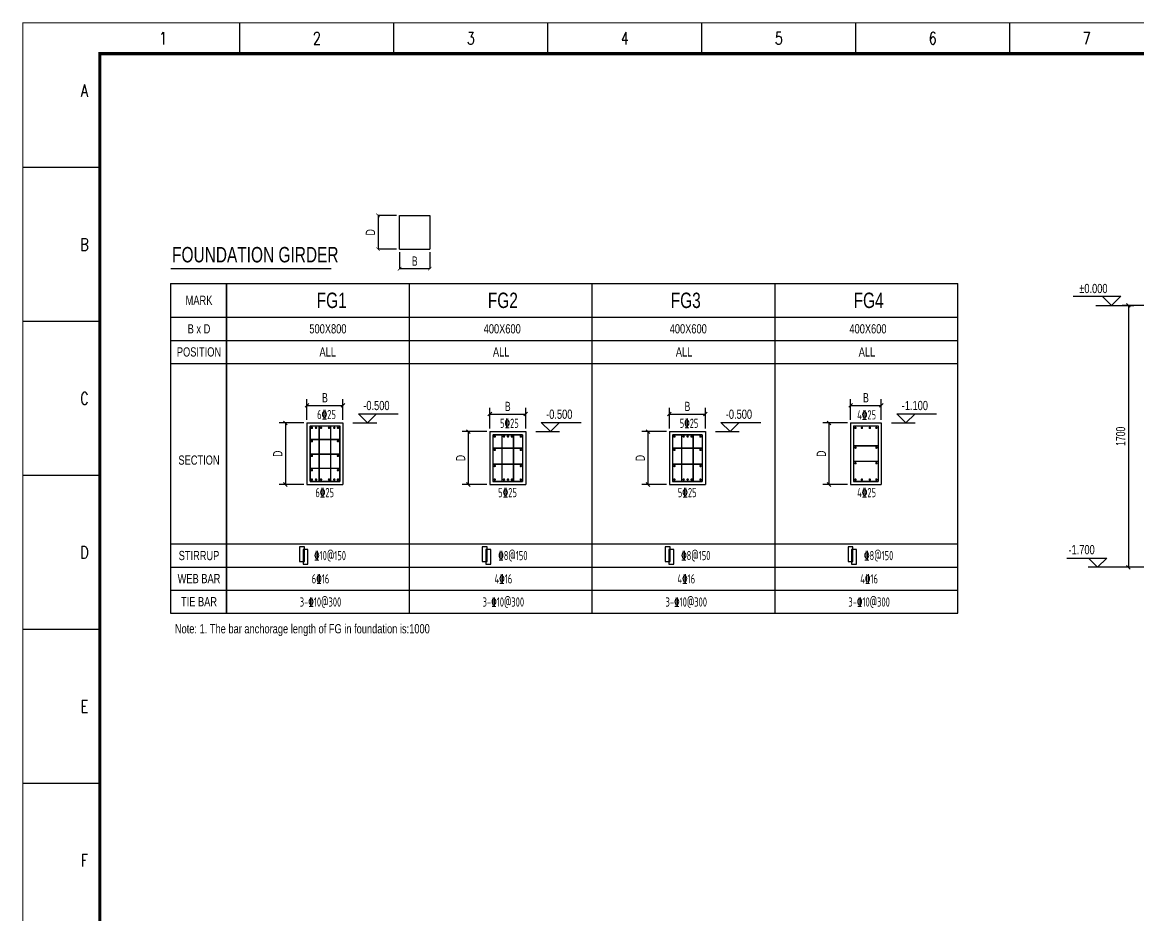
# Model space of a CAD drawing. Header units: millimetres. Extents: x -15901 to 146244, y -607033 to -56344.
# Drawn here: x -12722 to 23535, y -238464 to -209448 of the extents above; entities that cross this region are included whole.
import ezdxf
from ezdxf.enums import TextEntityAlignment as Align

# ---------------------------------------------------------------- set-up
doc = ezdxf.new("R2010")
doc.units = ezdxf.units.MM
doc.header["$LTSCALE"] = 2000
for name, color, linetype in [('1', 3, 'Continuous'), ('4', 2, 'Continuous'), ('5', 7, 'Continuous'), ('6', 1, 'Continuous'), ('DIM', 2, 'Continuous'), ('S_01_OUTL', 3, 'Continuous'), ('S_04', 2, 'Continuous'), ('S_04_TEXT', 2, 'Continuous'), ('S_05_DIMS', 7, 'Continuous'), ('S_06_RBAR', 1, 'Continuous'), ('TEXT', 3, 'Continuous'), ('TK', 1, 'Continuous')]:
    doc.layers.add(name, color=color, linetype=linetype)
doc.styles.add('FS', font='kstxt.shx', dxfattribs={"width": 0.8, "height": 250, "bigfont": 'kshz.shx'})
doc.styles.add('KS', font='kstxt.shx', dxfattribs={"width": 0.7, "height": 300, "bigfont": 'kshz.shx'})
doc.styles.add('TK-HZ', font='txt.shx', dxfattribs={"width": 0.8, "bigfont": 'hztxt.shx'})
doc.styles.add('样3', font='tssdeng.shx', dxfattribs={"width": 0.7, "height": 300, "bigfont": 'tssdchn.shx'})
doc.dimstyles.new('DIM1', dxfattribs={"dimtxt": 300, "dimasz": 120, "dimexe": 200, "dimexo": 100, "dimgap": 100, "dimtad": 1, "dimdec": 0, "dimzin": 14, "dimdsep": 46, "dimtxsty": 'KS', "dimblk": 'ARCHTICK', "dimcen": -900, "dimclrd": 7, "dimclre": 7, "dimclrt": 2, "dimadec": 0, "dimazin": 0, "dimtfac": 1, "dimtdec": 0, "dimtix": 1, "dimtmove": 2, "dimatfit": 2, "dimfxl": 1, "dimtolj": 1, "dimtzin": 14, "dimarcsym": 0})
doc.dimstyles.new('KSDIM0.2', dxfattribs={"dimtxt": 300, "dimasz": 120, "dimexe": 200, "dimexo": 100, "dimgap": 100, "dimtad": 1, "dimdec": 0, "dimlfac": 0.2, "dimzin": 14, "dimdsep": 46, "dimtxsty": 'KS', "dimblk1": 'OBLIQUE', "dimblk2": 'OBLIQUE', "dimsah": 1, "dimcen": -900, "dimclrd": 7, "dimclre": 7, "dimclrt": 2, "dimadec": 0, "dimazin": 0, "dimtfac": 1, "dimtdec": 0, "dimtix": 1, "dimtmove": 2, "dimatfit": 2, "dimfxl": 1, "dimtolj": 1, "dimtzin": 14, "dimlwd": -3, "dimarcsym": 2})
doc.dimstyles.new('KSDIM0.3', dxfattribs={"dimtxt": 300, "dimasz": 120, "dimexe": 200, "dimexo": 100, "dimgap": 100, "dimtad": 1, "dimdec": 0, "dimlfac": 0.3, "dimzin": 14, "dimdsep": 46, "dimtxsty": 'KS', "dimblk1": 'OBLIQUE', "dimblk2": 'OBLIQUE', "dimsah": 1, "dimcen": -900, "dimclrd": 7, "dimclre": 7, "dimclrt": 2, "dimazin": 3, "dimtfac": 1, "dimtdec": 0, "dimtix": 1, "dimtmove": 2, "dimatfit": 2, "dimfxl": 1, "dimtolj": 1, "dimtzin": 14, "dimlwd": -3, "dimarcsym": 1})

# ---------------------------------------------------------------- blocks, each defined once
blk = doc.blocks.new('_OBLIQUE')
at = {"color": 1}
blk.add_line((-0.5, -0.5), (0.5, 0.5), dxfattribs=at)
blk = doc.blocks.new('*D421')
at = {"layer": '1', "color": 7, "lineweight": -2}
for p, q in [((24798, -218645), (23000, -218645)), ((26486, -227145), (23000, -227145))]:
    blk.add_line(p, q, dxfattribs=at)
at = {"layer": '1', "color": 7, "lineweight": -3}
blk.add_line((23200, -218645), (23200, -227145), dxfattribs=at)
at = {"layer": 'Defpoints', "color": 0}
for p in [(24898, -218645), (23200, -227145), (26586, -227145)]:
    blk.add_point(p, dxfattribs=at)
at = {"layer": '1', "color": 7, "linetype": 'ByBlock', "lineweight": -3, "xscale": 120, "yscale": 120, "zscale": 120}
for p, rotation in [((23200, -218645), 90), ((23200, -227145), 270)]:
    blk.add_blockref('_OBLIQUE', p, dxfattribs=dict(at, rotation=rotation))
at = {"layer": '1', "color": 2, "insert": (22950, -222895), "char_height": 300, "attachment_point": 5, "rotation": 90, "style": 'KS'}
blk.add_mtext('\\A1;1700', dxfattribs=at)
blk = doc.blocks.new('*D434')
at = {"layer": 'Defpoints', "color": 0}
for p in [(-2312, -221891), (-3479, -222459), (-2312, -222459)]:
    blk.add_point(p, dxfattribs=at)
at = {"layer": 'S_05_DIMS', "color": 7, "lineweight": -2}
for p, q in [((-3479, -222359), (-3479, -221691)), ((-2312, -222359), (-2312, -221691))]:
    blk.add_line(p, q, dxfattribs=at)
at = {"layer": 'S_05_DIMS', "color": 7, "lineweight": -3}
blk.add_line((-3479, -221891), (-2312, -221891), dxfattribs=at)
at = {"layer": 'S_05_DIMS', "color": 7, "linetype": 'ByBlock', "lineweight": -3, "xscale": 120, "yscale": 120, "zscale": 120, "rotation": 180}
blk.add_blockref('_OBLIQUE', (-3479, -221891), dxfattribs=at)
at = {"layer": 'S_05_DIMS', "color": 7, "linetype": 'ByBlock', "lineweight": -3, "xscale": 120, "yscale": 120, "zscale": 120}
blk.add_blockref('_OBLIQUE', (-2312, -221891), dxfattribs=at)
at = {"layer": 'S_05_DIMS', "color": 2, "insert": (-2895, -221641), "char_height": 300, "attachment_point": 5, "style": 'KS'}
blk.add_mtext('\\A1;B', dxfattribs=at)
blk = doc.blocks.new('*D435')
at = {"layer": 'Defpoints', "color": 0}
for p in [(-3479, -222459), (-4178, -224459), (-3479, -224459)]:
    blk.add_point(p, dxfattribs=at)
at = {"layer": 'S_05_DIMS', "color": 7, "lineweight": -2}
for p, q in [((-3579, -222459), (-4378, -222459)), ((-3579, -224459), (-4378, -224459))]:
    blk.add_line(p, q, dxfattribs=at)
at = {"layer": 'S_05_DIMS', "color": 7, "lineweight": -3}
blk.add_line((-4178, -222459), (-4178, -224459), dxfattribs=at)
at = {"layer": 'S_05_DIMS', "color": 7, "linetype": 'ByBlock', "lineweight": -3, "xscale": 120, "yscale": 120, "zscale": 120}
for p, rotation in [((-4178, -222459), 90), ((-4178, -224459), 270)]:
    blk.add_blockref('_OBLIQUE', p, dxfattribs=dict(at, rotation=rotation))
at = {"layer": 'S_05_DIMS', "color": 2, "insert": (-4428, -223459), "char_height": 300, "attachment_point": 5, "rotation": 90, "style": 'KS'}
blk.add_mtext('\\A1;D', dxfattribs=at)
blk = doc.blocks.new('Dot')
at = {"layer": '6', "const_width": 0.4}
blk.add_lwpolyline([(-0.2, 0, 1), (0.2, 0, 1)], format="xyb", close=True, dxfattribs=at)
blk = doc.blocks.new('*D436')
at = {"layer": 'Defpoints', "color": 0}
for p in [(3627, -222174), (2461, -222742), (3627, -222742)]:
    blk.add_point(p, dxfattribs=at)
at = {"layer": 'S_05_DIMS', "color": 7, "lineweight": -2}
for p, q in [((2461, -222642), (2461, -221974)), ((3627, -222642), (3627, -221974))]:
    blk.add_line(p, q, dxfattribs=at)
at = {"layer": 'S_05_DIMS', "color": 7, "lineweight": -3}
blk.add_line((2461, -222174), (3627, -222174), dxfattribs=at)
at = {"layer": 'S_05_DIMS', "color": 7, "linetype": 'ByBlock', "lineweight": -3, "xscale": 120, "yscale": 120, "zscale": 120, "rotation": 180}
blk.add_blockref('_OBLIQUE', (2461, -222174), dxfattribs=at)
at = {"layer": 'S_05_DIMS', "color": 7, "linetype": 'ByBlock', "lineweight": -3, "xscale": 120, "yscale": 120, "zscale": 120}
blk.add_blockref('_OBLIQUE', (3627, -222174), dxfattribs=at)
at = {"layer": 'S_05_DIMS', "color": 2, "insert": (3044, -221924), "char_height": 300, "attachment_point": 5, "style": 'KS'}
blk.add_mtext('\\A1;B', dxfattribs=at)
blk = doc.blocks.new('*D437')
at = {"layer": 'Defpoints', "color": 0}
for p in [(2461, -222742), (1761, -224459), (2461, -224459)]:
    blk.add_point(p, dxfattribs=at)
at = {"layer": 'S_05_DIMS', "color": 7, "lineweight": -2}
for p, q in [((2361, -222742), (1561, -222742)), ((2361, -224459), (1561, -224459))]:
    blk.add_line(p, q, dxfattribs=at)
at = {"layer": 'S_05_DIMS', "color": 7, "lineweight": -3}
blk.add_line((1761, -222742), (1761, -224459), dxfattribs=at)
at = {"layer": 'S_05_DIMS', "color": 7, "linetype": 'ByBlock', "lineweight": -3, "xscale": 120, "yscale": 120, "zscale": 120}
for p, rotation in [((1761, -222742), 90), ((1761, -224459), 270)]:
    blk.add_blockref('_OBLIQUE', p, dxfattribs=dict(at, rotation=rotation))
at = {"layer": 'S_05_DIMS', "color": 2, "insert": (1511, -223601), "char_height": 300, "attachment_point": 5, "rotation": 90, "style": 'KS'}
blk.add_mtext('\\A1;D', dxfattribs=at)
blk = doc.blocks.new('_ArchTick')
at = {"color": 0, "linetype": 'ByBlock', "const_width": 0.15}
blk.add_lwpolyline([(-0.5, -0.5), (0.5, 0.5)], dxfattribs=at)
blk = doc.blocks.new('*D438')
at = {"color": 7, "lineweight": -2}
for p, q in [((-570, -215720), (-1169, -215720)), ((-1168, -215720), (-1168, -216817)), ((-570, -216817), (-1169, -216817))]:
    blk.add_line(p, q, dxfattribs=at)
at = {"layer": 'Defpoints', "color": 0}
for p in [(-470, -215720), (-1168, -216817), (-470, -216817)]:
    blk.add_point(p, dxfattribs=at)
at = {"color": 7, "linetype": 'ByBlock', "lineweight": -2, "xscale": 120, "yscale": 120, "zscale": 120}
for p, rotation in [((-1168, -215720), 90), ((-1168, -216817), 270)]:
    blk.add_blockref('_ArchTick', p, dxfattribs=dict(at, rotation=rotation))
at = {"color": 2, "insert": (-1418, -216269), "char_height": 300, "attachment_point": 5, "rotation": 90, "style": 'KS'}
blk.add_mtext('\\A1;D', dxfattribs=at)
blk = doc.blocks.new('*D439')
at = {"color": 7, "lineweight": -2}
for p, q in [((-470, -216917), (-470, -217454)), ((513, -216917), (513, -217454)), ((513, -217452), (-470, -217452))]:
    blk.add_line(p, q, dxfattribs=at)
at = {"layer": 'Defpoints', "color": 0}
for p in [(-470, -216817), (513, -216817), (-470, -217452)]:
    blk.add_point(p, dxfattribs=at)
at = {"color": 7, "linetype": 'ByBlock', "lineweight": -2, "xscale": 120, "yscale": 120, "zscale": 120, "rotation": 180}
blk.add_blockref('_ArchTick', (-470, -217452), dxfattribs=at)
at = {"color": 7, "linetype": 'ByBlock', "lineweight": -2, "xscale": 120, "yscale": 120, "zscale": 120}
blk.add_blockref('_ArchTick', (513, -217452), dxfattribs=at)
at = {"color": 2, "insert": (22, -217202), "char_height": 300, "attachment_point": 5, "style": 'KS'}
blk.add_mtext('\\A1;B', dxfattribs=at)
blk = doc.blocks.new('*D575')
at = {"layer": 'Defpoints', "color": 0}
for p in [(9463, -222174), (8296, -222742), (9463, -222742)]:
    blk.add_point(p, dxfattribs=at)
at = {"layer": 'S_05_DIMS', "color": 7, "lineweight": -2}
for p, q in [((8296, -222642), (8296, -221974)), ((9463, -222642), (9463, -221974))]:
    blk.add_line(p, q, dxfattribs=at)
at = {"layer": 'S_05_DIMS', "color": 7, "lineweight": -3}
blk.add_line((8296, -222174), (9463, -222174), dxfattribs=at)
at = {"layer": 'S_05_DIMS', "color": 7, "linetype": 'ByBlock', "lineweight": -3, "xscale": 120, "yscale": 120, "zscale": 120, "rotation": 180}
blk.add_blockref('_OBLIQUE', (8296, -222174), dxfattribs=at)
at = {"layer": 'S_05_DIMS', "color": 7, "linetype": 'ByBlock', "lineweight": -3, "xscale": 120, "yscale": 120, "zscale": 120}
blk.add_blockref('_OBLIQUE', (9463, -222174), dxfattribs=at)
at = {"layer": 'S_05_DIMS', "color": 2, "insert": (8879, -221924), "char_height": 300, "attachment_point": 5, "style": 'KS'}
blk.add_mtext('\\A1;B', dxfattribs=at)
blk = doc.blocks.new('*D576')
at = {"layer": 'Defpoints', "color": 0}
for p in [(8296, -222742), (7596, -224459), (8296, -224459)]:
    blk.add_point(p, dxfattribs=at)
at = {"layer": 'S_05_DIMS', "color": 7, "lineweight": -2}
for p, q in [((8196, -222742), (7396, -222742)), ((8196, -224459), (7396, -224459))]:
    blk.add_line(p, q, dxfattribs=at)
at = {"layer": 'S_05_DIMS', "color": 7, "lineweight": -3}
blk.add_line((7596, -222742), (7596, -224459), dxfattribs=at)
at = {"layer": 'S_05_DIMS', "color": 7, "linetype": 'ByBlock', "lineweight": -3, "xscale": 120, "yscale": 120, "zscale": 120}
for p, rotation in [((7596, -222742), 90), ((7596, -224459), 270)]:
    blk.add_blockref('_OBLIQUE', p, dxfattribs=dict(at, rotation=rotation))
at = {"layer": 'S_05_DIMS', "color": 2, "insert": (7346, -223601), "char_height": 300, "attachment_point": 5, "rotation": 90, "style": 'KS'}
blk.add_mtext('\\A1;D', dxfattribs=at)
blk = doc.blocks.new('*D577')
at = {"layer": 'Defpoints', "color": 0}
for p in [(15176, -221891), (14176, -222459), (15176, -222459)]:
    blk.add_point(p, dxfattribs=at)
at = {"layer": 'S_05_DIMS', "color": 7, "lineweight": -2}
for p, q in [((14176, -222359), (14176, -221691)), ((15176, -222359), (15176, -221691))]:
    blk.add_line(p, q, dxfattribs=at)
at = {"layer": 'S_05_DIMS', "color": 7, "lineweight": -3}
blk.add_line((14176, -221891), (15176, -221891), dxfattribs=at)
at = {"layer": 'S_05_DIMS', "color": 7, "linetype": 'ByBlock', "lineweight": -3, "xscale": 120, "yscale": 120, "zscale": 120, "rotation": 180}
blk.add_blockref('_OBLIQUE', (14176, -221891), dxfattribs=at)
at = {"layer": 'S_05_DIMS', "color": 7, "linetype": 'ByBlock', "lineweight": -3, "xscale": 120, "yscale": 120, "zscale": 120}
blk.add_blockref('_OBLIQUE', (15176, -221891), dxfattribs=at)
at = {"layer": 'S_05_DIMS', "color": 2, "insert": (14676, -221641), "char_height": 300, "attachment_point": 5, "style": 'KS'}
blk.add_mtext('\\A1;B', dxfattribs=at)
blk = doc.blocks.new('*D578')
at = {"layer": 'Defpoints', "color": 0}
for p in [(14176, -222459), (13477, -224459), (14176, -224459)]:
    blk.add_point(p, dxfattribs=at)
at = {"layer": 'S_05_DIMS', "color": 7, "lineweight": -2}
for p, q in [((14076, -222459), (13277, -222459)), ((14076, -224459), (13277, -224459))]:
    blk.add_line(p, q, dxfattribs=at)
at = {"layer": 'S_05_DIMS', "color": 7, "lineweight": -3}
blk.add_line((13477, -222459), (13477, -224459), dxfattribs=at)
at = {"layer": 'S_05_DIMS', "color": 7, "linetype": 'ByBlock', "lineweight": -3, "xscale": 120, "yscale": 120, "zscale": 120}
for p, rotation in [((13477, -222459), 90), ((13477, -224459), 270)]:
    blk.add_blockref('_OBLIQUE', p, dxfattribs=dict(at, rotation=rotation))
at = {"layer": 'S_05_DIMS', "color": 2, "insert": (13227, -223459), "char_height": 300, "attachment_point": 5, "rotation": 90, "style": 'KS'}
blk.add_mtext('\\A1;D', dxfattribs=at)
blk = doc.blocks.new('A1-1')
at = {"layer": 'TK', "color": 7}
for p, q in [((7050, 58400), (7050, 59400)), ((12050, 58400), (12050, 59400)), ((17050, 58400), (17050, 59400)), ((22050, 58400), (22050, 59400)), ((27050, 58400), (27050, 59400)), ((32050, 58400), (32050, 59400)), ((2500, 54700), (0, 54700)), ((2500, 49700), (0, 49700)), ((2500, 44700), (0, 44700)), ((2500, 39700), (0, 39700)), ((2500, 34700), (0, 34700))]:
    blk.add_line(p, q, dxfattribs=at)
for points, const_width in [([(0, 0), (84100, 0), (84100, 59400), (0, 59400)], 35), ([(2500, 1000), (83100, 1000), (83100, 58400), (2500, 58400)], 100)]:
    blk.add_lwpolyline(points, close=True, dxfattribs=dict(at, const_width=const_width))
at = {"layer": 'TK', "color": 7, "style": 'TK-HZ', "width": 0.75}
for s, p in [('1', (4550, 58900)), ('2', (9550, 58900)), ('3', (14550, 58900)), ('4', (19550, 58900)), ('5', (24550, 58900)), ('6', (29550, 58900)), ('7', (34550, 58900)), ('A', (2000, 57200)), ('B', (2000, 52200)), ('C', (2000, 47200)), ('D', (2000, 42200)), ('E', (2000, 37200)), ('F', (2000, 32200))]:
    blk.add_text(s, height=400, dxfattribs=at).set_placement(p, align=Align.MIDDLE_CENTER)

msp = doc.modelspace()

# ---------------------------------------------------------------- linework, layer by layer
for p, q in [((-470.005, -216817.157, 0), (-470.005, -215720.206)), ((-470.005, -215720.206), (513.007, -215720.206)), ((513.007, -215720.206), (513.007, -216817.157, 0)), ((-470.005, -216817.157, 0), (513.007, -216817.157, 0)), ((-7914.821, -217927.621), (-7914.821, -228641.145)), ((-7914.821, -217927.621), (-6092.574, -217927.621)), ((-6092.574, -217927.621), (-6092.574, -228641.145)), ((-6092.574, -217927.621), (17665.395, -217927.621)), ((-6092.574, -228641.145), (-6092.574, -217927.621)), ((-153.082, -228641.145), (-153.082, -217927.621)), ((5786.411, -228641.145), (5786.411, -217927.621)), ((11725.903, -228641.145), (11725.903, -217927.621)), ((17665.395, -228641.145), (17665.395, -217927.621)), ((-7914.821, -219027.621), (-6092.574, -219027.621)), ((-6092.574, -219027.621), (17665.395, -219027.621)), ((-7914.821, -219777.621), (-6092.574, -219777.621)), ((-6092.574, -219777.621), (17665.395, -219777.621)), ((-7914.821, -220527.621), (-6092.574, -220527.621)), ((-6092.574, -220527.621), (17665.395, -220527.621)), ((-7914.821, -226391.145), (-6092.574, -226391.145)), ((-6092.574, -226391.145), (17665.395, -226391.145)), ((-7914.821, -227141.145), (-6092.574, -227141.145)), ((-6092.574, -227141.145), (17665.395, -227141.145)), ((-7914.821, -227891.145), (-6092.574, -227891.145)), ((-6092.574, -227891.145), (17665.395, -227891.145)), ((-7914.821, -228641.145), (17665.395, -228641.145))]:
    msp.add_line(p, q)
at = {"layer": '4', "const_width": 45}
msp.add_lwpolyline([(-7903.199, -217448.601), (-2690.174, -217448.601)], dxfattribs=at)
at = {"layer": '4', "elevation": -20.286}
for points in [[(21202.708, -226848.239), (22496.678, -226848.239), (22199.693, -227145.224), (21902.708, -226848.239)], [(22999.693, -227145.224), (21899.693, -227145.224)]]:
    msp.add_lwpolyline(points, dxfattribs=at)
at = {"layer": '5'}
for points in [[(-3562.215, -226482.352), (-3723.627, -226482.352), (-3723.627, -226964.651), (-3562.215, -226964.651)], [(-3444.452, -226568.149), (-3605.864, -226568.149), (-3605.864, -227050.448), (-3444.452, -227050.448)], [(2377.278, -226482.352), (2215.865, -226482.352), (2215.865, -226964.651), (2377.278, -226964.651)], [(2495.041, -226568.149), (2333.628, -226568.149), (2333.628, -227050.448), (2495.041, -227050.448)], [(8316.77, -226482.352), (8155.358, -226482.352), (8155.358, -226964.651), (8316.77, -226964.651)], [(8434.533, -226568.149), (8273.121, -226568.149), (8273.121, -227050.448), (8434.533, -227050.448)], [(14256.262, -226482.352), (14094.85, -226482.352), (14094.85, -226964.651), (14256.262, -226964.651)], [(14374.025, -226568.149), (14212.613, -226568.149), (14212.613, -227050.448), (14374.025, -227050.448)]]:
    msp.add_lwpolyline(points, close=True, dxfattribs=at)
at = {"layer": '6', "ltscale": 20, "const_width": 45}
for points in [[(-2412.018, -222559.128), (-3378.684, -222559.128)], [(15076.353, -222559.128), (14276.353, -222559.128)], [(-2412.018, -222992.528), (-3378.684, -222992.528)], [(3527.475, -222842.023), (2560.808, -222842.023)], [(9362.547, -222842.023), (8395.88, -222842.023)], [(3527.475, -223275.423), (2560.808, -223275.423)], [(9362.547, -223275.423), (8395.88, -223275.423)], [(15076.353, -223202.793), (14276.353, -223202.793)], [(-2412.018, -223470.761), (-3378.684, -223470.761)], [(15076.353, -223709.307), (14276.353, -223709.307)], [(-2412.018, -223935.228), (-3378.684, -223935.228)], [(3527.475, -223798.833), (2560.808, -223798.833)], [(9362.547, -223798.833), (8395.88, -223798.833)], [(-2412.018, -224359.128), (-3378.684, -224359.128)], [(3527.475, -224359.128), (2560.808, -224359.128)], [(9362.547, -224359.128), (8395.88, -224359.128)], [(15076.353, -224359.128), (14276.353, -224359.128)]]:
    msp.add_lwpolyline(points, dxfattribs=at)
at = {"layer": 'DIM', "ltscale": 0.005}
for p, q in [((21412.445, -218345.224, -20.286), (22951.21, -218345.224, -20.286)), ((22351.21, -218345.224, -20.286), (22651.21, -218645.224, -20.286)), ((22951.21, -218345.224, -20.286), (22651.21, -218645.224, -20.286)), ((22147.049, -218645.224, -20.286), (23373.188, -218645.224, -20.286))]:
    msp.add_line(p, q, dxfattribs=at)
at = {"layer": 'S_01_OUTL'}
for p, q in [((-3478.684, -222459.128), (-3478.684, -224459.128)), ((-3478.684, -222459.128), (-2312.018, -222459.128)), ((-2312.018, -222459.128), (-2312.018, -224459.128)), ((14176.353, -222459.128), (14176.353, -224459.128)), ((14176.353, -222459.128), (15176.353, -222459.128)), ((15176.353, -222459.128), (15176.353, -224459.128)), ((2460.808, -222742.023), (2460.808, -224459.128)), ((2460.808, -222742.023), (3627.475, -222742.023)), ((3627.475, -222742.023), (3627.475, -224459.128)), ((8295.88, -222742.023), (8295.88, -224459.128)), ((8295.88, -222742.023), (9462.547, -222742.023)), ((9462.547, -222742.023), (9462.547, -224459.128)), ((-3478.684, -224459.128), (-2312.018, -224459.128)), ((2460.808, -224459.128), (3627.475, -224459.128)), ((8295.88, -224459.128), (9462.547, -224459.128)), ((14176.353, -224459.128), (15176.353, -224459.128))]:
    msp.add_line(p, q, dxfattribs=at)
at = {"layer": 'S_04_TEXT'}
for points in [[(-1215.033, -222162.143), (-1512.018, -222459.128), (-1809.003, -222162.143), (-515.033, -222162.143)], [(16273.338, -222162.143), (15976.353, -222459.128), (15679.368, -222162.143), (16973.338, -222162.143)], [(-1984.613, -222459.128), (-1212.018, -222459.128)], [(4724.459, -222445.038), (4427.475, -222742.023), (4130.49, -222445.038), (5424.459, -222445.038)], [(10559.532, -222445.038), (10262.547, -222742.023), (9965.562, -222445.038), (11259.532, -222445.038)], [(15503.758, -222459.128), (16276.353, -222459.128)], [(3954.88, -222742.023), (4727.475, -222742.023)], [(9789.952, -222742.023), (10562.547, -222742.023)]]:
    msp.add_lwpolyline(points, dxfattribs=at)
at = {"layer": 'S_06_RBAR'}
for p, q in [((-3378.684, -222559.128), (-3378.684, -224359.128)), ((-3378.684, -222559.128), (-2412.018, -222559.128)), ((-2709.199, -222559.128), (-2709.199, -224359.128)), ((-2412.018, -222559.128), (-2412.018, -224359.128)), ((14276.353, -222559.128), (14276.353, -224359.128)), ((14276.353, -222559.128), (15076.353, -222559.128)), ((15076.353, -222559.128), (15076.353, -224359.128)), ((2560.808, -222842.023), (2560.808, -224359.128)), ((2560.808, -222842.023), (3527.475, -222842.023)), ((3230.294, -222842.023), (3230.294, -224359.128)), ((3527.475, -222842.023), (3527.475, -224359.128)), ((8395.88, -222842.023), (8395.88, -224359.128)), ((8395.88, -222842.023), (9362.547, -222842.023)), ((9065.366, -222842.023), (9065.366, -224359.128)), ((9362.547, -222842.023), (9362.547, -224359.128)), ((-3378.684, -222992.528), (-2412.018, -222992.528)), ((2560.808, -223275.423), (3527.475, -223275.423)), ((8395.88, -223275.423), (9362.547, -223275.423)), ((14276.353, -223202.793), (15076.353, -223202.793)), ((-3378.684, -223459.128), (-2412.018, -223459.128)), ((-3378.684, -223470.761), (-2412.018, -223470.761)), ((-3378.684, -224359.128), (-2412.018, -224359.128)), ((2560.808, -224359.128), (3527.475, -224359.128)), ((8395.88, -224359.128), (9362.547, -224359.128)), ((14276.353, -224359.128), (15076.353, -224359.128))]:
    msp.add_line(p, q, dxfattribs=at)
at = {"layer": 'S_06_RBAR', "const_width": 45}
for points in [[(-3378.684, -222559.128), (-3378.684, -224359.128)], [(-3081.504, -222559.128), (-3081.504, -224359.128)], [(-2709.199, -222559.128), (-2709.199, -224359.128)], [(-2412.018, -222559.128), (-2412.018, -224359.128)], [(14276.353, -222559.128), (14276.353, -224359.128)], [(15076.353, -222559.128), (15076.353, -224359.128)], [(2560.808, -222842.023), (2560.808, -224359.128)], [(2857.989, -222842.023), (2857.989, -224359.128)], [(3230.294, -222842.023), (3230.294, -224359.128)], [(3527.475, -222842.023), (3527.475, -224359.128)], [(8395.88, -222842.023), (8395.88, -224359.128)], [(8693.061, -222842.023), (8693.061, -224359.128)], [(9065.366, -222842.023), (9065.366, -224359.128)], [(9362.547, -222842.023), (9362.547, -224359.128)]]:
    msp.add_lwpolyline(points, dxfattribs=at)

# ---------------------------------------------------------------- block references
at = {"xscale": 100, "yscale": 100}
for p in [(-3318.684, -222619.128), (-3182.731, -222619.128), (-3019.143, -222619.128), (-2760.595, -222619.128), (-2590.714, -222619.128), (-2472.018, -222619.128), (14336.353, -222619.128), (15016.353, -222619.128), (2620.808, -222902.023), (2920.349, -222902.023), (3050.632, -222902.023), (3178.898, -222902.023), (3467.475, -222902.023), (8455.88, -222902.023), (8755.421, -222902.023), (8885.704, -222902.023), (9013.97, -222902.023), (9302.547, -222902.023), (-3318.684, -223052.528), (-2472.018, -223052.528), (2620.808, -223335.423), (3467.475, -223335.423), (8455.88, -223335.423), (9302.547, -223335.423), (14336.353, -223262.793), (15016.353, -223262.793), (-3318.684, -223530.761), (-2472.018, -223530.761), (-3318.684, -223995.228), (-2472.018, -223995.228), (2620.808, -223858.833), (3467.475, -223858.833), (8455.88, -223858.833), (9302.547, -223858.833), (14336.353, -223769.307), (15016.353, -223769.307), (-3318.684, -224299.128), (-3182.731, -224299.128), (-3019.143, -224299.128), (-2760.595, -224299.128), (-2590.714, -224299.128), (-2472.018, -224299.128), (2620.808, -224299.128), (2920.349, -224299.128), (3050.632, -224299.128), (3178.898, -224299.128), (3467.475, -224299.128), (8455.88, -224299.128), (8755.421, -224299.128), (8885.704, -224299.128), (9013.97, -224299.128), (9302.547, -224299.128), (14336.353, -224299.128), (14544.846, -224299.128), (14802.34, -224299.128), (15016.353, -224299.128)]:
    msp.add_blockref('Dot', p, dxfattribs=at)
at = {"xscale": -100, "yscale": 100, "rotation": 180}
for p in [(14544.846, -222619.128), (14802.34, -222619.128)]:
    msp.add_blockref('Dot', p, dxfattribs=at)
at = {"layer": 'TK', "color": 7}
msp.add_blockref('A1-1', (-12704.988, -268865.789), dxfattribs=at)

# ---------------------------------------------------------------- texts
at = {"layer": '4', "width": 0.75}
for s, height, style, p in [('FOUNDATION GIRDER', 500, 'FS', (-7858.185, -217244.61)), ('-1.700', 300, 'KS', (21254.693, -226725.224, -20.286))]:
    msp.add_text(s, height=height, dxfattribs=dict(at, style=style)).set_placement(p)
at = {"layer": '4', "style": 'FS', "width": 0.75}
for s, p in [('FG1', (-2675.25, -218727.621)), ('FG2', (2884.671, -218727.621)), ('FG3', (8824.163, -218727.621)), ('FG4', (14763.656, -218727.621))]:
    msp.add_text(s, height=500, dxfattribs=at).set_placement(p, align=Align.CENTER)
at = {"layer": '4', "color": 2, "style": '样3', "width": 0.7}
for s, p in [('6%%13225', (-2843, -222187.058)), ('4%%13225', (14699.419, -222197.351)), ('5%%13225', (3096.492, -222469.953)), ('5%%13225', (8931.564, -222469.953)), ('6%%13225', (-2902, -224720.905)), ('5%%13225', (3037.492, -224720.905)), ('5%%13225', (8872.564, -224720.905)), ('4%%13225', (14699.419, -224720.905))]:
    msp.add_text(s, height=300, dxfattribs=at).set_placement(p, align=Align.MIDDLE)
at = {"layer": '4', "style": '样3', "width": 0.7}
for s, p in [('%%13210@150', (-2729.048, -226766.145)), ('%%1328@150', (3210.444, -226766.145)), ('%%1328@150', (9149.937, -226766.145)), ('%%1328@150', (15089.429, -226766.145)), ('6%%13216', (-3037.924, -227524.041)), ('4%%13216', (2901.568, -227524.041)), ('4%%13216', (8841.061, -227524.041)), ('4%%13216', (14780.553, -227524.041)), ('3-%%13210@300', (-3037.924, -228274.041)), ('3-%%13210@300', (2901.568, -228274.041)), ('3-%%13210@300', (8841.061, -228274.041)), ('3-%%13210@300', (14780.553, -228274.041))]:
    msp.add_text(s, height=300, dxfattribs=at).set_placement(p, align=Align.MIDDLE)
at = {"layer": 'DIM', "style": 'FS', "width": 0.75}
msp.add_text('%%P0.000', height=300, dxfattribs=at).set_placement((21605.049, -218243.34, -20.286))
at = {"layer": 'S_04', "style": 'KS', "width": 0.75}
msp.add_text('Note: 1. The bar anchorage length of FG in foundation is:1000', height=300, dxfattribs=at).set_placement((-7768.35, -229294.317))
at = {"layer": 'S_04_TEXT', "style": 'KS', "width": 0.75}
for s, p in [('-0.500', (-1649.437, -222044.128)), ('-1.100', (15838.934, -222044.128)), ('-0.500', (4290.055, -222327.023)), ('-0.500', (10125.128, -222327.023))]:
    msp.add_text(s, height=300, dxfattribs=at).set_placement(p)
at = {"layer": 'TEXT', "color": 7, "style": 'KS', "width": 0.75}
for s, p in [('MARK', (-6984.171, -218477.621)), ('B x D', (-6984.171, -219402.621)), ('500X800', (-2796.748, -219402.621)), ('400X600', (2863.803, -219402.621)), ('400X600', (8905.793, -219402.621)), ('400X600', (14742.788, -219402.621)), ('POSITION', (-6984.171, -220152.621)), ('ALL', (-2803.728, -220152.621)), ('ALL', (2830.545, -220152.621)), ('ALL', (8770.037, -220152.621)), ('ALL', (14709.53, -220152.621)), ('SECTION', (-6984.171, -223666.586)), ('STIRRUP', (-6984.171, -226766.145)), ('WEB BAR', (-6984.171, -227516.145)), ('TIE BAR', (-6984.171, -228266.145))]:
    msp.add_text(s, height=300, dxfattribs=at).set_placement(p, align=Align.MIDDLE)

# ---------------------------------------------------------------- dimensions: what is measured, and where the dimension line sits
dim = msp.add_linear_dim(base=(-1167.821, -216817.157, 0), p1=(-470.005, -215720.206), p2=(-470.005, -216817.157, 0), angle=90, text='D', dimstyle='DIM1', override={"dimexe": 1.5, "dimlfac": 30})
dim.commit()
dim.dimension.update_dxf_attribs({"geometry": '*D438', "text_midpoint": (-1417.821, -216268.682, 0)})
dim = msp.add_linear_dim(base=(-470.005, -217452.328, 0), p1=(513.007, -216817.157, 0), p2=(-470.005, -216817.157, 0), text='B', dimstyle='DIM1', override={"dimexe": 1.5, "dimlfac": 30})
dim.commit()
dim.dimension.update_dxf_attribs({"geometry": '*D439', "text_midpoint": (21.501, -217202.328, 0)})
at = {"layer": '1'}
dim = msp.add_linear_dim(base=(23199.693, -227145.224, -20.286), p1=(24898.45, -218645.224, -20.286), p2=(26586.33, -227145.224, -20.286), angle=90, dimstyle='KSDIM0.2', dxfattribs=at)
dim.commit()
dim.dimension.update_dxf_attribs({"geometry": '*D421', "text_midpoint": (22949.693, -222895.224, -20.286)})
at = {"layer": 'S_05_DIMS'}
for base, p1, p2, picture, middle in [((-2312.018, -221890.815), (-3478.684, -222459.128), (-2312.018, -222459.128), '*D434', (-2895.351, -221640.815)), ((15176.353, -221890.815), (14176.353, -222459.128), (15176.353, -222459.128), '*D577', (14676.353, -221640.815)), ((3627.475, -222173.71), (2460.808, -222742.023), (3627.475, -222742.023), '*D436', (3044.141, -221923.71)), ((9462.547, -222173.71), (8295.88, -222742.023), (9462.547, -222742.023), '*D575', (8879.213, -221923.71))]:
    dim = msp.add_linear_dim(base=base, p1=p1, p2=p2, text='B', dimstyle='KSDIM0.3', dxfattribs=at)
    dim.commit()
    dim.dimension.update_dxf_attribs({"geometry": picture, "text_midpoint": middle})
for base, p1, p2, picture, middle in [((-4178.493, -224459.128), (-3478.684, -222459.128), (-3478.684, -224459.128), '*D435', (-4428.493, -223459.128)), ((13476.544, -224459.128), (14176.353, -222459.128), (14176.353, -224459.128), '*D578', (13226.544, -223459.128)), ((1760.999, -224459.128), (2460.808, -222742.023), (2460.808, -224459.128), '*D437', (1510.999, -223600.576)), ((7596.071, -224459.128), (8295.88, -222742.023), (8295.88, -224459.128), '*D576', (7346.071, -223600.576))]:
    dim = msp.add_linear_dim(base=base, p1=p1, p2=p2, angle=90, text='D', dimstyle='KSDIM0.3', dxfattribs=at)
    dim.commit()
    dim.dimension.update_dxf_attribs({"geometry": picture, "text_midpoint": middle})

doc.saveas('drawing.dxf')
